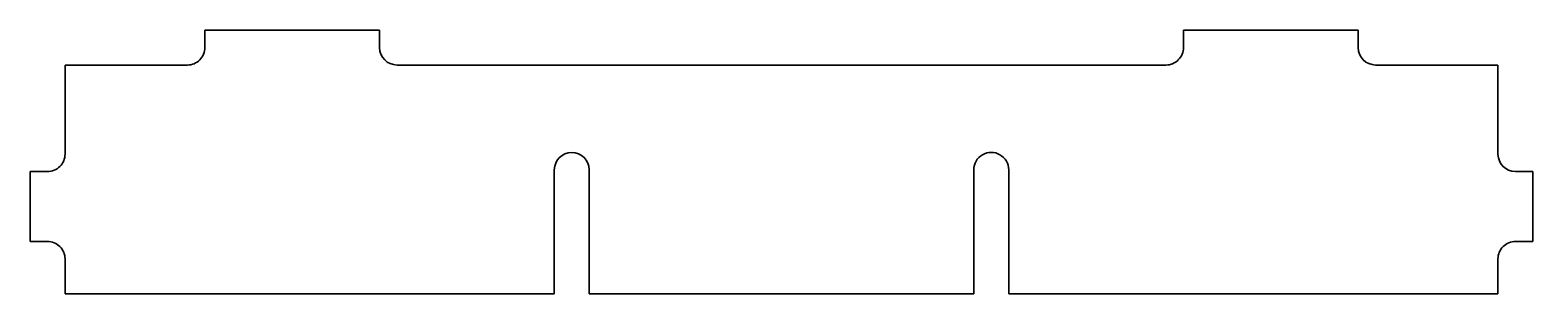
# Model space of a CAD drawing. Extents: x 107.8 to 193.8, y 104.3 to 119.4.
import ezdxf

# ---------------------------------------------------------------- set-up
doc = ezdxf.new("R2010")
doc.units = 0

msp = doc.modelspace()

# ---------------------------------------------------------------- linework, layer by layer
at = {"color": 7, "lineweight": 35, "ltscale": 0.25}
for p, q in [((127.776917, 119.399193), (117.776917, 119.399193)), ((183.776917, 119.399193), (173.776917, 119.399193))]:
    msp.add_line(p, q, dxfattribs=at)
at = {"color": 7, "lineweight": 35, "ltscale": 0.025}
for p, q in [((117.776917, 118.399193), (117.776917, 119.399193)), ((127.776917, 119.399193), (127.776917, 118.399193)), ((173.776917, 119.399193), (173.776917, 118.399193)), ((183.776917, 118.399193), (183.776917, 119.399193)), ((107.776917, 111.298172), (108.776917, 111.298172)), ((193.776917, 111.298172), (192.776917, 111.298172)), ((108.776917, 107.298172), (107.776917, 107.298172)), ((192.776917, 107.298172), (193.776917, 107.298172))]:
    msp.add_line(p, q, dxfattribs=at)
at = {"color": 7, "lineweight": 35, "ltscale": 0.175}
for p, q in [((109.776917, 117.399193), (116.776917, 117.399193)), ((184.776917, 117.399193), (191.776917, 117.399193))]:
    msp.add_line(p, q, dxfattribs=at)
at = {"color": 7, "lineweight": 35, "ltscale": 0.127526}
for p, q in [((109.776917, 112.298172), (109.776917, 117.399193)), ((191.776917, 117.399193), (191.776917, 112.298172))]:
    msp.add_line(p, q, dxfattribs=at)
at = {"color": 7, "lineweight": 35, "ltscale": 0.225}
for p, q in [((128.776917, 117.399193), (137.776917, 117.399193)), ((163.776917, 117.399193), (172.776917, 117.399193))]:
    msp.add_line(p, q, dxfattribs=at)
at = {"color": 7, "lineweight": 35, "ltscale": 0.05}
for p, q in [((137.776917, 117.399193), (139.776917, 117.399193)), ((161.776917, 117.399193), (163.776917, 117.399193)), ((109.776917, 104.298172), (109.776917, 106.298172)), ((191.776917, 106.298172), (191.776917, 104.298172))]:
    msp.add_line(p, q, dxfattribs=at)
at = {"color": 7, "lineweight": 35}
for p, q in [((139.776917, 117.399193), (161.776917, 117.399193)), ((137.776917, 104.298172), (109.776917, 104.298172)), ((161.776917, 104.298172), (139.776917, 104.298172)), ((191.776917, 104.298172), (163.776917, 104.298172))]:
    msp.add_line(p, q, dxfattribs=at)
at = {"color": 7, "lineweight": 35, "ltscale": 0.1}
for p, q in [((107.776917, 111.298172), (107.776917, 107.298172)), ((193.776917, 107.298172), (193.776917, 111.298172))]:
    msp.add_line(p, q, dxfattribs=at)
at = {"color": 7, "lineweight": 35, "ltscale": 0.177526}
for p, q in [((137.776917, 111.399193), (137.776917, 104.298172)), ((139.776917, 104.298172), (139.776917, 111.399193)), ((161.776917, 111.399193), (161.776917, 104.298172)), ((163.776917, 104.298172), (163.776917, 111.399193))]:
    msp.add_line(p, q, dxfattribs=at)
at = {"color": 7, "lineweight": 35}
for centre, start, end in [((116.776917, 118.399193), 269.999997, 360), ((128.776917, 118.399193), 180.000005, 269.999997), ((172.776917, 118.399193), 269.999997, 360), ((184.776917, 118.399193), 180.000005, 269.999997), ((108.776917, 112.298172), 269.999997, 360), ((138.776917, 111.399193), 360, 179.999995), ((162.776917, 111.399193), 0, 180.000005), ((192.776917, 112.298172), 180.000005, 269.999997), ((108.776917, 106.298172), 0, 90.000003), ((192.776917, 106.298172), 90.000003, 180.000005)]:
    msp.add_arc(centre, 1, start, end, dxfattribs=at)

doc.saveas('drawing.dxf')
